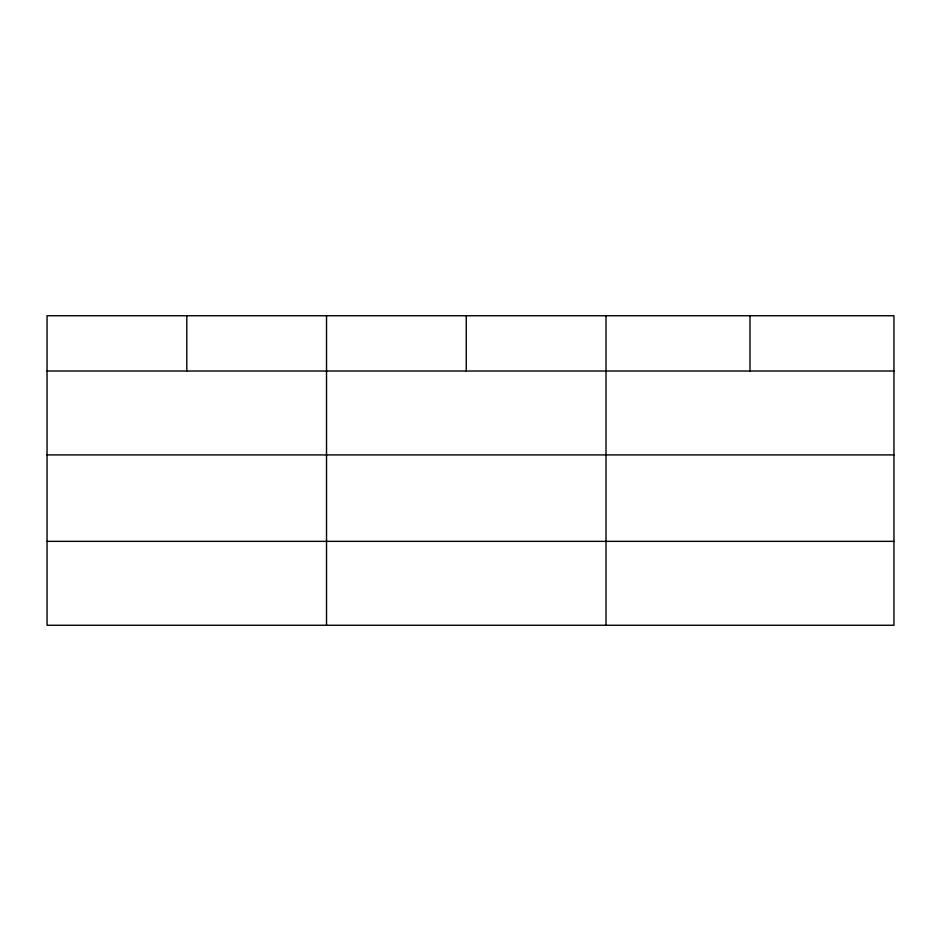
<?xml version="1.0" encoding="UTF-8"?>
<svg xmlns="http://www.w3.org/2000/svg" width="941" height="941" viewBox="0 0 941 941"><rect width="100%" height="100%" fill="white"/><g stroke="black" fill="none" stroke-linecap="round" stroke-linejoin="round"><path stroke-width="1.41" d="M893.95 454.915L893.95 315.741L47.05 315.741L47.05 625.259L893.95 625.259L893.95 454.915L47.05 454.915M47.05 371.013L893.95 371.013M47.05 541.357L893.95 541.357M749.977 315.741L749.977 371.013M606.004 315.741L606.004 625.259M466.265 315.741L466.265 371.013M326.527 315.741L326.527 625.259M186.789 315.741L186.789 371.013"/></g></svg>
